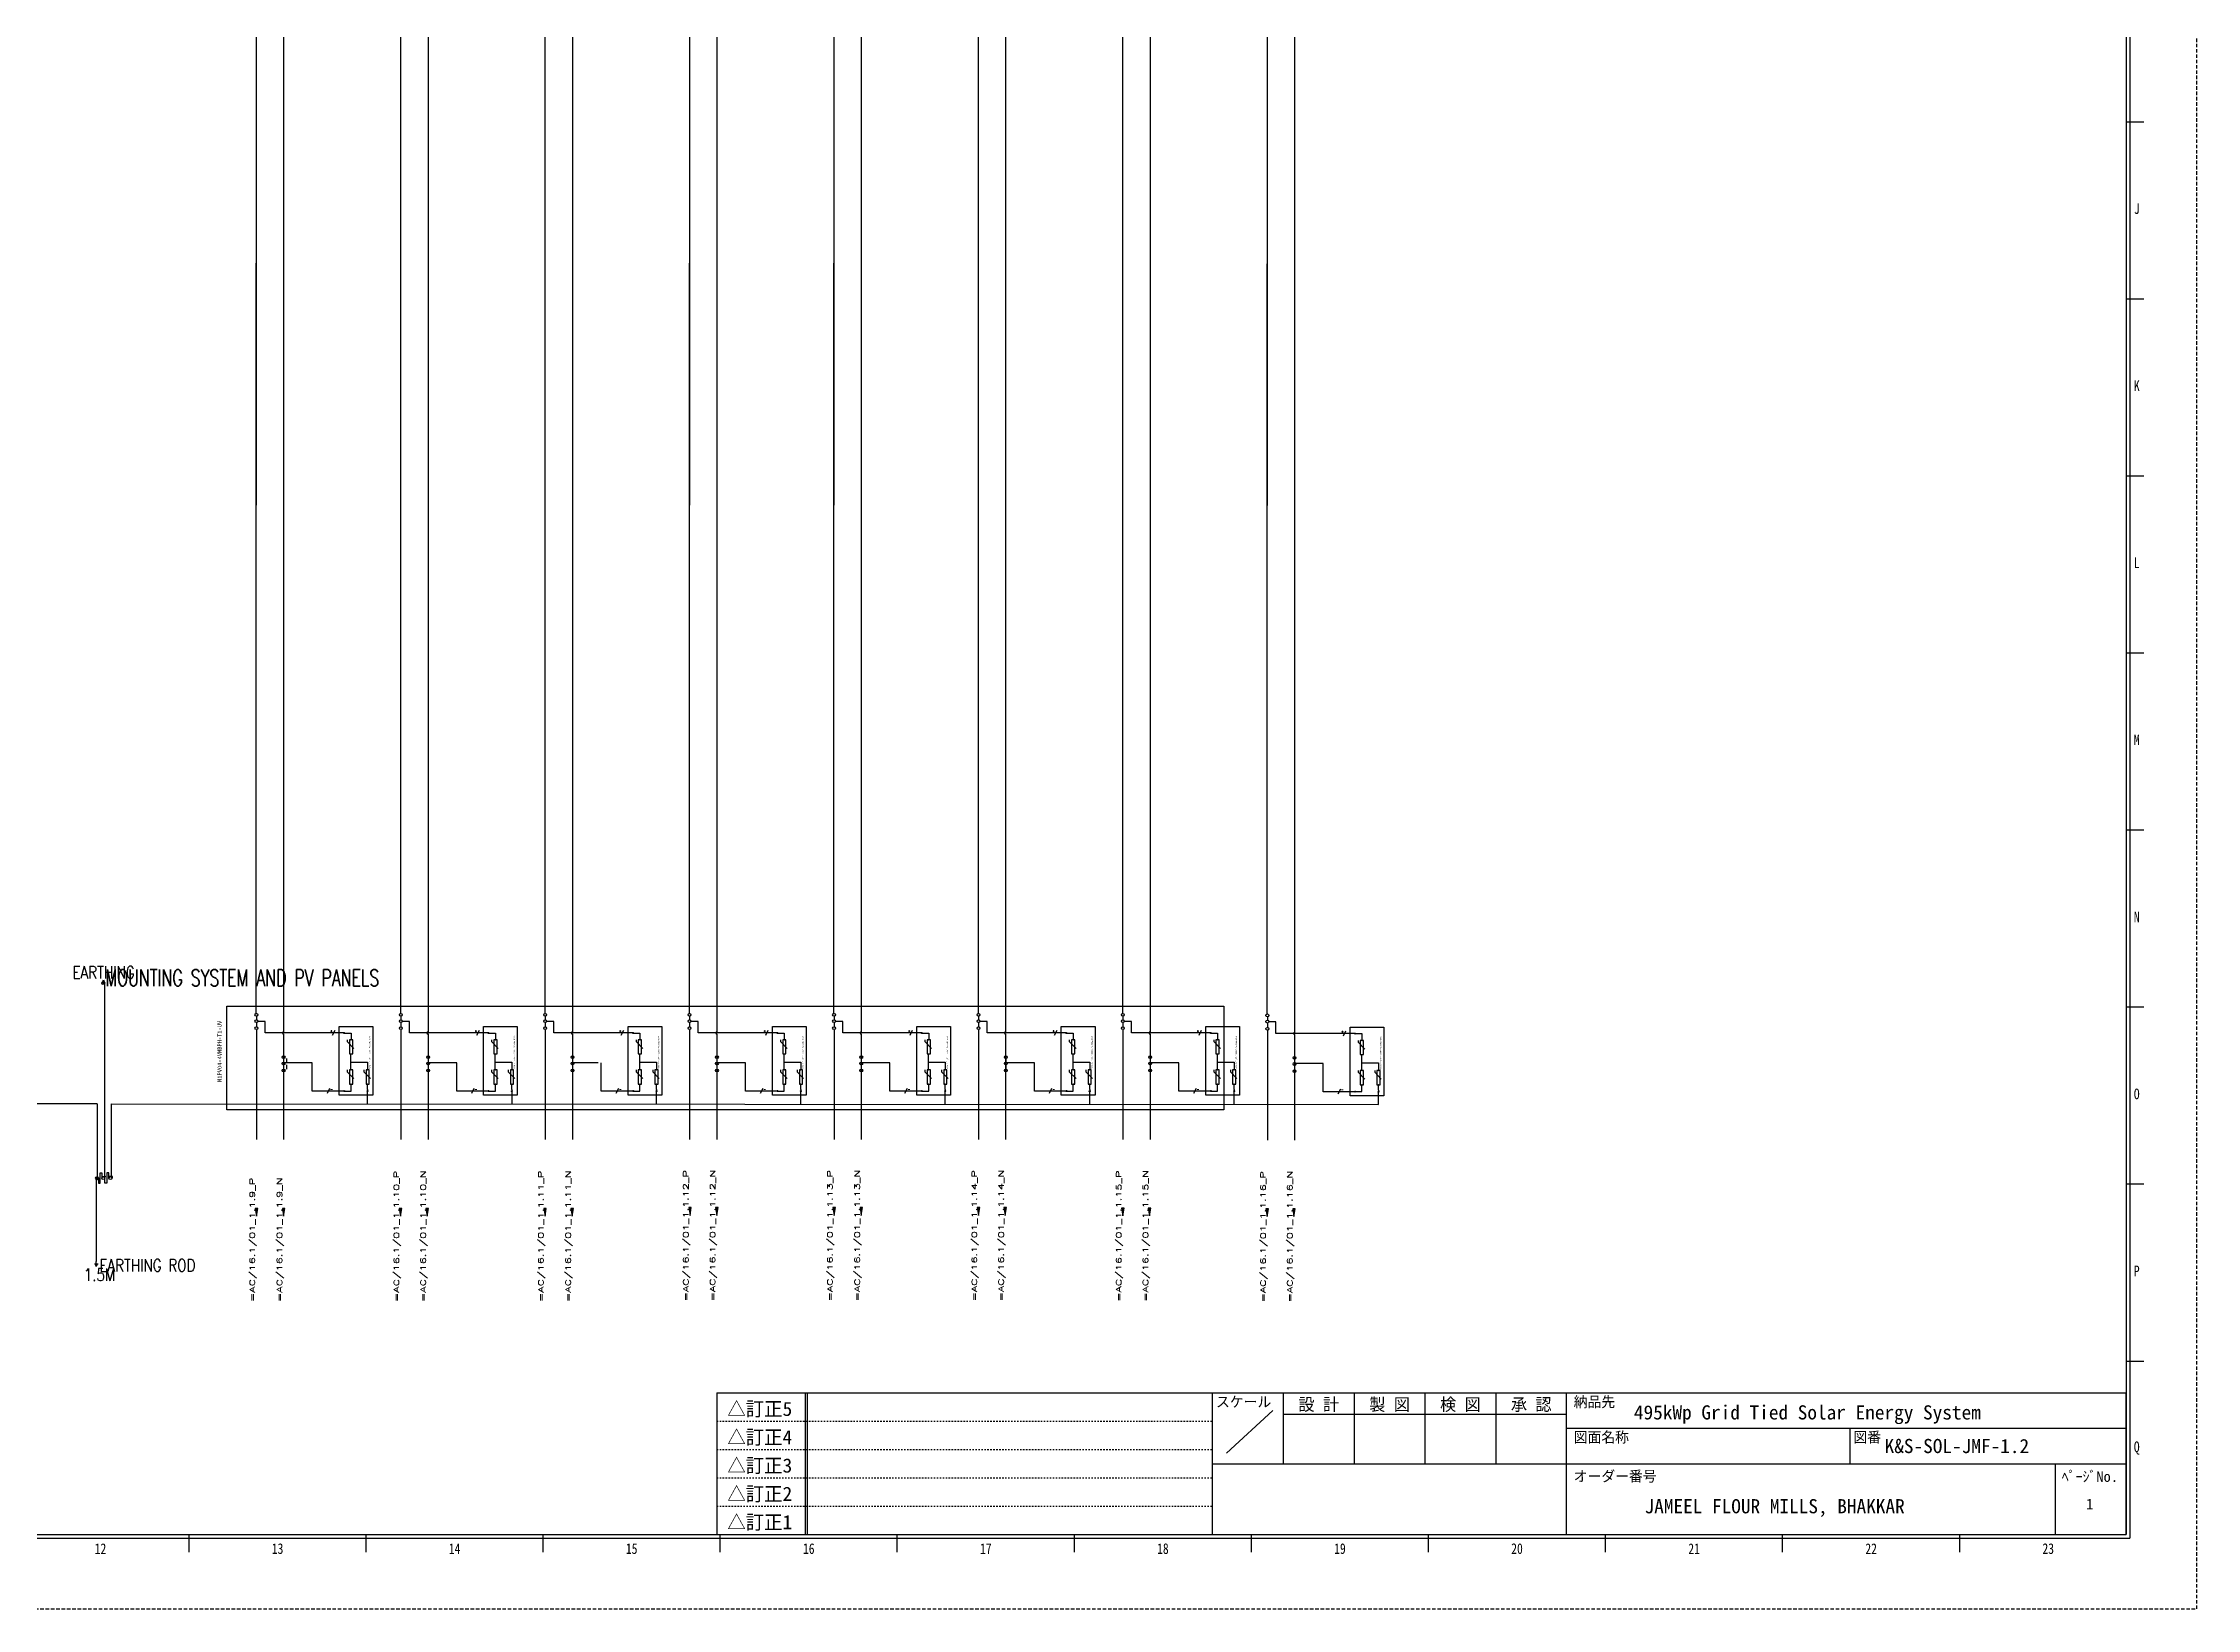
# Model space of a CAD drawing. Header units: inches. Extents: x 6 to 1968, y -75 to 125.
# Drawn here: x 1822.7 to 1967.5, y -75.2 to 30.1 of the extents above; entities that cross this region are included whole.
import ezdxf
from ezdxf.enums import TextEntityAlignment as Align

# ---------------------------------------------------------------- set-up
doc = ezdxf.new("R2010")
doc.units = ezdxf.units.IN
doc.header["$MEASUREMENT"] = 0
doc.linetypes.add('DASHEDX2', pattern=[1.5, 1, -0.5])
doc.linetypes.add('HIDDEN', pattern=[0.375, 0.25, -0.125])
for name, color, linetype in [('COMMENT', 4, 'Continuous'), ('DESC', 1, 'Continuous'), ('GRN_10AWG', 3, 'Continuous'), ('GRY_20AWG', 9, 'Continuous'), ('HIDDEN', 7, 'HIDDEN'), ('MISC', 2, 'Continuous'), ('RED_12AWG', 1, 'Continuous'), ('SYMS', 7, 'Continuous'), ('TAGS', 51, 'Continuous'), ('TITLE', 4, 'Continuous'), ('WIREREF', 61, 'Continuous'), ('ZUWAKU', 7, 'Continuous')]:
    doc.layers.add(name, color=color, linetype=linetype)
doc.styles.add('WD', font='romans.shx')
doc.styles.add('WD_IEC', font='isocp2.shx', dxfattribs={"width": 0.9, "height": 4})

# ---------------------------------------------------------------- blocks, each defined once
blk = doc.blocks.new('JIS_border_a0')
at = {"layer": 'ZUWAKU', "color": 5}
for p, q in [((1168, 819), (1168, 21)), ((1169, 820), (1169, 20)), ((20, 20), (1169, 20)), ((21, 21), (1168, 21)), ((594, 20), (594, 20)), ((644, 20), (644, 20)), ((694, 20), (694, 20)), ((744, 20), (744, 20)), ((794, 20), (794, 20)), ((844, 20), (844, 20))]:
    blk.add_line(p, q, dxfattribs=at)
at = {"layer": 'ZUWAKU'}
for p, q in [((1168, 420), (1173, 420)), ((1168, 370), (1173, 370)), ((1168, 320), (1173, 320)), ((1168, 270), (1173, 270)), ((1168, 220), (1173, 220)), ((1168, 170), (1173, 170)), ((1168, 120), (1173, 120)), ((1168, 70), (1173, 70)), ((621, 16), (621, 21)), ((671, 16), (671, 21)), ((721, 16), (721, 21)), ((771, 16), (771, 21)), ((821, 16), (821, 21)), ((871, 16), (871, 21)), ((921, 16), (921, 21)), ((971, 16), (971, 21)), ((1021, 16), (1021, 21)), ((1071, 16), (1071, 21)), ((1121, 16), (1121, 21))]:
    blk.add_line(p, q, dxfattribs=at)
at = {"layer": 'ZUWAKU', "color": 5, "linetype": 'DASHEDX2'}
blk.add_lwpolyline([(0, 0), (1188, 0), (1188, 840), (0, 840)], close=True, dxfattribs=at)
at = {"layer": 'COMMENT', "width": 0.8}
for s, p in [('J', (1171, 395.43)), ('K', (1171, 345.43)), ('L', (1171, 295.43)), ('M', (1171, 245.43)), ('N', (1171, 195.43)), ('O', (1171, 145.43)), ('P', (1171, 95.43)), ('Q', (1171, 45.43)), ('12', (596, 17)), ('13', (646, 17)), ('14', (696, 17)), ('15', (746, 17)), ('16', (796, 17)), ('17', (846, 17)), ('18', (896, 17)), ('19', (946, 17)), ('20', (996, 17)), ('21', (1046, 17)), ('22', (1096, 17)), ('23', (1146, 17))]:
    blk.add_text(s, height=3, dxfattribs=at).set_placement(p, align=Align.MIDDLE)
blk = doc.blocks.new('JIS_tblock_a0')
at = {"layer": 'HIDDEN'}
for p, q in [((-398, 32), (-258, 32)), ((-398, 24), (-258, 24)), ((-398, 16), (-258, 16)), ((-398, 8), (-258, 8))]:
    blk.add_line(p, q, dxfattribs=at)
at = {"layer": 'ZUWAKU'}
for p, q in [((-398, 40), (0, 40)), ((-398, 40), (-398, 0)), ((-373, 40), (-373, 0)), ((-372.5, 40), (-372.5, 0)), ((-258, 0), (-258, 40)), ((-238, 40), (-238, 20)), ((-218, 40), (-218, 20)), ((-198, 40), (-198, 20)), ((-178, 40), (-178, 20)), ((-158, 0), (-158, 40)), ((0, 0), (0, 40)), ((-241, 35), (-254, 23)), ((-238, 34), (-158, 34)), ((-158, 30), (0, 30)), ((-78, 30), (-78, 20)), ((-258, 20), (-158, 20)), ((-158, 20), (0, 20)), ((-20, 20), (-20, 0)), ((-398, 0), (0, 0))]:
    blk.add_line(p, q, dxfattribs=at)
at = {"layer": 'TITLE'}
for tag, p, height in [('REVINFO51', (-370, 34), 3), ('ORDER2', (-139, 32.5), 4), ('REVINFO41', (-370, 26), 3), ('SCALE0', (-247.5, 23), 3), ('INFO1', (-139, 22.5), 4), ('REVINFO31', (-370, 18), 3), ('REVINFO21', (-370, 10), 3), ('ORDER1', (-136, 6), 4), ('REVINFO11', (-370, 2), 3)]:
    blk.add_attdef(tag, p, '', height=height, dxfattribs=at)
for tag, p in [('REVDATEY5', (-306, 34)), ('REVDATEM5', (-298, 34)), ('REVDATED5', (-290, 34)), ('REVDESIGN5', (-260, 34)), ('SCALE1', (-251, 29)), ('REVDATEY4', (-306, 26)), ('REVDATEM4', (-298, 26)), ('REVDATED4', (-290, 26)), ('REVDESIGN4', (-260, 26)), ('REVDATEY3', (-306, 18)), ('REVDATEM3', (-298, 18)), ('REVDATED3', (-290, 18)), ('REVDESIGN3', (-260, 18)), ('REVDATEY2', (-306, 10)), ('REVDATEM2', (-298, 10)), ('REVDATED2', (-290, 10)), ('REVDESIGN2', (-260, 10)), ('REVDATEY1', (-306, 2)), ('REVDATEM1', (-298, 2)), ('REVDATED1', (-290, 2)), ('REVDESIGN1', (-260, 2))]:
    blk.add_attdef(tag, text='', height=3, dxfattribs=at).set_placement(p, align=Align.RIGHT)
for tag, height, p in [('DESIGN1', 3, (-228, 27)), ('DESIGN2', 3, (-208, 27)), ('DESIGN3', 3, (-188, 27)), ('DESIGN4', 3, (-168, 27)), ('FILENAME0', 4, (-47.8, 25)), ('PAGE0', 3, (-10.3, 8.6))]:
    blk.add_attdef(tag, text='', height=height, dxfattribs=at).set_placement(p, align=Align.MIDDLE)
at = {"layer": 'TITLE', "flags": 1}
for tag, p in [('TYPE0', (-398, 0)), ('ORDER3', (-398, 0)), ('ORDER4', (-398, 0)), ('ORDER5', (-398, 0)), ('ORDER6', (-398, 0)), ('ORDER7', (-398, 0)), ('ORDER8', (-398, 0)), ('ORDER9', (-398, 0)), ('ORDER10', (-398, 0)), ('ORDER11', (-398, 0)), ('ORDER12', (-398, 0)), ('ORDER13', (-398, 0)), ('ORDER14', (-398, 0)), ('ORDER15', (-398, 0)), ('ORDER16', (-398, 0)), ('ORDER17', (-398, 0)), ('ORDER18', (-398, 0)), ('ORDER19', (-398, 0)), ('ORDER20', (-398, 0)), ('ORDER21', (-398, 0)), ('ORDER22', (-398, 0)), ('ORDER23', (-398, 0)), ('SCALETYPE0', (-398, 0)), ('DATEY1', (-398, 0)), ('DATEM1', (-398, 0)), ('DATED1', (-398, 0)), ('DATEY2', (-398, 0)), ('DATEM2', (-398, 0)), ('DATED2', (-398, 0)), ('DATEY3', (-398, 0)), ('DATEM3', (-398, 0)), ('DATED3', (-398, 0)), ('DATEY4', (-398, 0)), ('DATEM4', (-398, 0)), ('DATED4', (-398, 0)), ('DATEY5', (-398, 0)), ('DATEM5', (-398, 0)), ('DATED5', (-398, 0)), ('DATEY6', (-398, 0)), ('DATEM6', (-398, 0)), ('DATED6', (-398, 0)), ('INFO3', (-398, 0)), ('INFO4', (-398, 0)), ('INFO5', (-398, 0)), ('INFO6', (-398, 0)), ('INFO7', (-398, 0)), ('INFO8', (-398, 0)), ('INFO9', (-398, 0)), ('INFO10', (-398, 0)), ('INFO11', (-398, 0)), ('INFO12', (-398, 0)), ('INFO13', (-398, 0)), ('INFO14', (-398, 0)), ('INFO15', (-398, 0)), ('INFO16', (-398, 0)), ('INFO17', (-398, 0)), ('INFO18', (-398, 0)), ('INFO19', (-398, 0)), ('INFO20', (-398, 0)), ('INFO21', (-398, 0)), ('INFO22', (-398, 0)), ('INFO23', (-398, 0)), ('INFO24', (-398, 0)), ('REFERENCETYPE0', (-398, 0)), ('BANNAME0', (-398, 0)), ('INFO2', (-397.7, 0))]:
    blk.add_attdef(tag, p, '', height=3, dxfattribs=at)
at = {"layer": 'TITLE', "width": 0.8, "flags": 1}
for tag in ['REVINFO12', 'REVINFO13', 'REVINFO22', 'REVINFO23', 'REVINFO32', 'REVINFO33', 'REVINFO42', 'REVINFO43', 'REVINFO52', 'REVINFO53', 'REVINFO61', 'REVINFO62', 'REVINFO63', 'REVINFO71', 'REVINFO72', 'REVINFO73', 'REVINFO81', 'REVINFO82', 'REVINFO83', 'REVDESIGN6', 'REVDESIGN7', 'REVDESIGN8', 'REVDATEY6', 'REVDATEM6', 'REVDATED6', 'REVDATEY7', 'REVDATEM7', 'REVDATED7', 'REVDATEY8', 'REVDATEM8', 'REVDATED8']:
    blk.add_attdef(tag, (-398, 0), '', height=3, dxfattribs=at)
at = {"layer": 'TITLE', "flags": 1}
blk.add_attdef('LPAGE0', text='', height=3, dxfattribs=at).set_placement((-11, 3), align=Align.CENTER)
blk.add_attdef('PAPER0', text='', height=1, dxfattribs=at).set_placement((-3, -1), align=Align.TOP_RIGHT)
at = {"layer": 'ZUWAKU'}
for s, height, p in [('△訂正5', 4, (-395, 33.5)), ('スケール', 3, (-257, 36)), ('納品先', 3, (-156, 36)), ('△訂正4', 4, (-395, 25.5)), ('図面名称', 3, (-156, 26)), ('図番', 3, (-77, 26)), ('△訂正3', 4, (-395, 17.5)), ('オーダー番号', 3, (-156, 15)), ('△訂正2', 4, (-395, 9.5)), ('△訂正1', 4, (-395, 1.5))]:
    blk.add_text(s, height=height, dxfattribs=at).set_placement(p)
for s, height, p in [('設 計', 3.5, (-228, 35)), ('製 図', 3.5, (-208, 35)), ('検 図', 3.5, (-188, 35)), ('承 認', 3.5, (-168, 35)), ('ﾍﾟｰｼﾞNo.', 3, (-10.23, 14.88))]:
    blk.add_text(s, height=height, dxfattribs=at).set_placement(p, align=Align.CENTER)
blk = doc.blocks.new('HA1S4')
for points in [[(0, 0), (-0.031, 0), (0, -0.094), (0.031, 0), (0, 0)], [(0.016, -0.011), (-0.016, -0.011), (0, -0.058), (0.016, -0.011)]]:
    blk.add_lwpolyline(points)
at = {"style": 'WD', "flags": 1}
for tag, p in [('X2TERM01', (0, 0)), ('SIGCODE', (0.035, -0.083))]:
    blk.add_attdef(tag, p, '', height=0.01, dxfattribs=at)
at = {"style": 'WD', "width": 0.7}
for tag, p in [('XREF', (0.088, -0.062)), ('DESC1', (0.088, 0.113))]:
    blk.add_attdef(tag, p, '', height=0.125, dxfattribs=at)
at = {"style": 'WD', "width": 0.8, "flags": 8}
blk.add_attdef('WIRENO', text='', height=0.125, dxfattribs=at).set_placement((0, -0.259), align=Align.CENTER)
blk = doc.blocks.new('VT0_02')
blk.add_circle((0, 0), 0.0699)
at = {"style": 'WD', "flags": 1}
for tag, p in [('X4TERM01', (-0.07, 0)), ('X2TERM01', (0, 0.07)), ('X1TERM01', (0.07, 0)), ('X8TERM01', (0, -0.07))]:
    blk.add_attdef(tag, p, '', height=0.01, dxfattribs=at)
blk = doc.blocks.new('WDDOT')
for radius in [0.03, 0.0187, 0.00929]:
    blk.add_circle((0, 0), radius)
blk = doc.blocks.new('HA1S2')
for points in [[(0, 0), (-0.03, 0), (0, 0.09), (0.03, 0), (0, 0)], [(-0.02, 0.01), (0.02, 0.01), (0, 0.06), (-0.02, 0.01)]]:
    blk.add_lwpolyline(points)
at = {"style": 'WD', "width": 0.8, "flags": 8}
blk.add_attdef('WIRENO', text='', height=0.125, dxfattribs=at).set_placement((0, 0.15), align=Align.CENTER)
at = {"style": 'WD', "flags": 1}
for tag, p in [('X8TERM01', (0, 0)), ('SIGCODE', (0.03, 0.07))]:
    blk.add_attdef(tag, p, '', height=0.01, dxfattribs=at)
at = {"style": 'WD', "width": 0.7}
for tag, p in [('XREF', (0.08, -0.04)), ('DESC1', (0.08, -0.21))]:
    blk.add_attdef(tag, p, '', height=0.125, dxfattribs=at)
blk = doc.blocks.new('VGND2')
for p, q in [((0, -0.125), (0, 0)), ((0.09375, -0.125), (-0.09375, -0.125)), ((-0.0625, -0.171875), (0.0625, -0.171875)), ((-0.03125, -0.21875), (0.03125, -0.21875))]:
    blk.add_line(p, q)
at = {"style": 'WD', "flags": 1}
for tag in ['ASSYCODE', 'X2TERM01', 'CAT', 'FAMILY', 'MFG']:
    blk.add_attdef(tag, (0, 0), '', height=0.01, dxfattribs=at)
at = {"style": 'WD', "width": 0.8}
for tag, p in [('INST', (0.15625, 0.125)), ('LOC', (0.15625, -0.03125)), ('TAG1', (0.15625, -0.1875)), ('DESC1', (0.15625, -0.34375)), ('DESC2', (0.15625, -0.5))]:
    blk.add_attdef(tag, text='', height=0.125, dxfattribs=at).set_placement(p, align=Align.MIDDLE_LEFT)
blk = doc.blocks.new('HT0_02')
blk.add_circle((0, 0), 0.0699)
at = {"style": 'WD', "flags": 1}
for tag, p in [('X4TERM01', (-0.07, 0)), ('X2TERM01', (0, 0.07)), ('X1TERM01', (0.07, 0)), ('X8TERM01', (0, -0.07))]:
    blk.add_attdef(tag, p, '', height=0.01, dxfattribs=at)
blk = doc.blocks.new('HGND4')
for p, q in [((0, 0), (10, 0)), ((10, -4), (10, 4)), ((11, -2), (11, 2)), ((12, -1), (12, 1))]:
    blk.add_line(p, q)
blk.add_circle((10, 0), 5)
at = {"style": 'WD_IEC'}
for tag, p in [('TAG1', (2, 5)), ('INST', (2, 12)), ('LOC', (2, 8))]:
    blk.add_attdef(tag, text='', height=2.5, dxfattribs=at).set_placement(p, align=Align.RIGHT)
at = {"style": 'WD_IEC', "flags": 1}
blk.add_attdef('X4TERM01', (0, 0), '', height=0.32, dxfattribs=at)
blk = doc.blocks.new('VT0_05')
blk.add_lwpolyline([(0.08, -0.06), (0, 0.08), (-0.08, -0.06)], close=True)
at = {"style": 'WD', "flags": 1}
for tag, p in [('X4TERM01', (-0.05, 0)), ('X2TERM01', (0, 0.08)), ('X1TERM01', (0.05, 0)), ('X8TERM01', (0, -0.06))]:
    blk.add_attdef(tag, p, '', height=0.01, dxfattribs=at)
blk = doc.blocks.new('Lightening Surge Arrestor')
at = {"color": 7}
for p, q in [((0.5, 2.92), (0.5, 2.83)), ((0.5, 2.83), (0.83, 2.5)), ((0.5, 1.46), (0.5, 1.37)), ((0.5, 1.37), (0.83, 1.04)), ((1.31, 1.46), (1.31, 1.37)), ((1.31, 1.37), (1.63, 1.04))]:
    blk.add_line(p, q, dxfattribs=at)
for points in [[(0.11, 3.57), (1.75, 3.57), (1.75, 0.22), (0.11, 0.22)], [(0.77, 2.92), (0.61, 2.92), (0.61, 2.23), (0.77, 2.23)], [(0.77, 1.46), (0.61, 1.46), (0.61, 0.76), (0.77, 0.76)], [(1.57, 1.46), (1.42, 1.46), (1.42, 0.76), (1.57, 0.76)]]:
    blk.add_lwpolyline(points, close=True, dxfattribs=at)
at = {"layer": 'GRY_20AWG', "color": 7}
blk.add_line((1.49, 0.5), (1.49, 0.47), dxfattribs=at)
at = {"layer": 'RED_12AWG', "color": 7}
for p, q in [((0.38, 3.25), (0.69, 3.25)), ((0.69, 3.25), (0.69, 2.93)), ((0.69, 2.92), (0.68, 2.92)), ((0.68, 1.46), (0.68, 2.23)), ((0.68, 1.83), (1.49, 1.83)), ((0.69, 1.46), (0.68, 1.46)), ((1.49, 1.83), (1.49, 1.47)), ((0.69, 0.43), (0.69, 0.77)), ((1.49, 0.5), (1.49, 0.76))]:
    blk.add_line(p, q, dxfattribs=at)
at = {"layer": 'RED_12AWG', "color": 0}
blk.add_line((0.38, 0.43), (0.69, 0.43), dxfattribs=at)
at = {"layer": 'SYMS', "color": 7}
for name, p, xscale, yscale, zscale in [('HT0_02', (0.36, 3.25), 0.3314421991292846, 0.3314421991292846, 0.3314421991292846), ('VT0_05', (0.69, 2.92), 0.1052161047490845, 0.1052161047490845, 0.1052161047490845), ('VT0_05', (0.69, 1.46), 0.1052161047490845, 0.1052161047490845, 0.1052161047490845), ('HT0_02', (0.69, 1.46), 0.01504368401050088, 0.01504368401050088, 0.01504368401050088), ('VT0_05', (1.49, 1.46), 0.1052161047490845, 0.1052161047490845, 0.1052161047490845)]:
    blk.add_blockref(name, p, dxfattribs=dict(at, xscale=xscale, yscale=yscale, zscale=zscale))
at = {"layer": 'SYMS', "color": 7, "xscale": -0.1052161047490845, "yscale": 0.1052161047490845, "zscale": 0.1052161047490845, "rotation": 180}
for p in [(0.69, 2.23), (0.69, 0.77), (1.49, 0.77)]:
    blk.add_blockref('VT0_05', p, dxfattribs=at)
at = {"layer": 'SYMS', "xscale": 0.3314421991292846, "yscale": 0.3314421991292846, "zscale": 0.3314421991292846}
blk.add_blockref('HT0_02', (0.36, 0.43), dxfattribs=at)
at = {"layer": 'SYMS', "color": 7}
ref = blk.add_blockref('HGND4', (1.49, 0.47), dxfattribs=dict(at, xscale=0.005, yscale=0.005, zscale=0.005, rotation=270))
ref.add_attrib('TAG1', 'PE', dxfattribs={"layer": 'TAGS', "height": 0.0125, "rotation": 270, "style": 'WD_IEC'}).set_placement((1.51, 0.46), align=Align.RIGHT)
at = {"color": 7, "insert": (1.57, 1.49), "char_height": 0.065, "attachment_point": 1, "rotation": 90}
blk.add_mtext_dynamic_manual_height_columns('YCS6-C-T1/T2-1000DC-PV/20KA-40KA', width=1.8749, gutter_width=0.325, heights=[0], dxfattribs=at)
at = {"color": 7}
for tag, p in [('+', (0.45, 3.31)), ('-', (0.46, 0.49))]:
    blk.add_attdef(tag, p, '', height=0.065, dxfattribs=at)
blk.add_attdef('YCS6-C-T1/T2-1000DC-PV/20KA-40KA', (1.65, 1.49), '', height=0.065, rotation=90, dxfattribs=at)
blk = doc.blocks.new('HW01')
for p, q in [((0.06, 0.12), (-0.06, -0.12)), ((0.03, 0), (-0.03, 0))]:
    blk.add_line(p, q)
at = {"style": 'WD', "width": 0.8}
blk.add_attdef('TAG1', text='', height=0.125, dxfattribs=at).set_placement((-0.03, 0.03), align=Align.RIGHT)
at = {"style": 'WD', "width": 0.7, "flags": 1}
for tag, p in [('INST', (0, 0.36)), ('LOC', (0, 0.19)), ('DESC1', (0, -0.46)), ('DESC2', (0, -0.61)), ('XREF', (0, -0.3))]:
    blk.add_attdef(tag, text='', height=0.125, dxfattribs=at).set_placement(p, align=Align.CENTER)
at = {"style": 'WD', "flags": 1}
for tag, p in [('X4TERM01', (-0.03, 0)), ('X1TERM01', (0.03, 0))]:
    blk.add_attdef(tag, p, '', height=0.0125, dxfattribs=at)
at = {"linetype": 'Continuous', "style": 'WD', "flags": 9}
blk.add_attdef('ASSYCODE', text='', height=0.01, dxfattribs=at).set_placement((0.03, 0.04), align=Align.CENTER)
at = {"style": 'WD'}
for tag, p in [('X2LINK', (0, 0.12)), ('X8LINK', (0, -0.12))]:
    blk.add_attdef(tag, p, '', height=0.01, dxfattribs=at)
at = {"style": 'WD', "flags": 9}
blk.add_attdef('FAMILY', text='', height=0.01, dxfattribs=at).set_placement((0.02, 0.12), align=Align.CENTER)
at = {"style": 'WD', "width": 0.8}
blk.add_attdef('RATING1', (0.09, 0.03), '', height=0.125, dxfattribs=at)
at = {"style": 'WD', "width": 0.8, "flags": 1}
blk.add_attdef('MFG', text='', height=0.0938, dxfattribs=at).set_placement((-0.12, -0.03), align=Align.TOP_RIGHT)
blk.add_attdef('CAT', text='', height=0.0938, dxfattribs=at).set_placement((0.03, -0.03), align=Align.TOP_LEFT)

msp = doc.modelspace()

# ---------------------------------------------------------------- linework, layer by layer
at = {"layer": 'GRN_10AWG'}
for p, q in [((1826.84, -46.1), (1826.84, -33.09)), ((1844.51, -41.21), (1844.51, -40.38)), ((1854.23, -41.21), (1854.23, -40.38)), ((1863.94, -41.21), (1863.94, -40.38)), ((1873.65, -41.21), (1873.65, -40.38)), ((1883.37, -41.21), (1883.37, -40.38)), ((1893.08, -41.21), (1893.08, -40.38)), ((1902.79, -41.25), (1902.79, -40.38)), ((1912.51, -41.25), (1912.51, -40.42)), ((1826.32, -41.2), (1811.78, -41.2)), ((1826.32, -41.2), (1826.32, -46.2)), ((1827.28, -41.21), (1827.28, -46.1)), ((1827.28, -41.21), (1912.51, -41.25)), ((1826.27, -46.2), (1826.27, -51.81))]:
    msp.add_line(p, q, dxfattribs=at)
at = {"layer": 'GRY_20AWG'}
for p, q in [((1826.76, -33.12), (1826.76, -33)), ((1826.81, -33.12), (1826.76, -33.12)), ((1826.32, -46.29), (1826.27, -46.29)), ((1826.41, -46.2), (1826.41, -46.54)), ((1826.53, -46.54), (1826.53, -45.85)), ((1826.53, -45.85), (1826.64, -45.85)), ((1826.64, -45.85), (1826.64, -46.2)), ((1826.74, -46.1), (1826.84, -46.1)), ((1826.84, -46.54), (1826.84, -46.2)), ((1827.12, -45.85), (1826.98, -45.85)), ((1826.98, -45.85), (1826.98, -46.54)), ((1827.22, -46.1), (1827.08, -46.1)), ((1827.12, -46.2), (1827.12, -45.85)), ((1827.36, -46.1), (1827.22, -46.1)), ((1827.36, -46.2), (1827.36, -46.1)), ((1826.41, -46.54), (1826.53, -46.54)), ((1826.98, -46.54), (1826.84, -46.54))]:
    msp.add_line(p, q, dxfattribs=at)
at = {"layer": 'RED_12AWG', "color": 7, "ltscale": 2}
for p, q in [((1838.87, 108.21), (1838.87, -36.37)), ((1848.58, 108.21), (1848.58, -36.37)), ((1858.29, 108.21), (1858.29, -36.37)), ((1868.01, 108.21), (1868.01, -36.37)), ((1877.72, 108.21), (1877.72, -36.37)), ((1887.43, 108.21), (1887.43, -36.37)), ((1897.14, 108.21), (1897.14, -36.37)), ((1906.86, 108.17), (1906.86, -36.41)), ((1837.04, 93.8), (1837, -35.13)), ((1846.75, 93.8), (1846.72, -35.13)), ((1856.46, 93.8), (1856.43, -35.13)), ((1866.17, 93.8), (1866.14, -35.13)), ((1875.89, 93.8), (1875.86, -35.13)), ((1885.6, 93.8), (1885.57, -35.13)), ((1895.31, 93.8), (1895.28, -35.13)), ((1905.03, 93.77), (1904.99, -35.16)), ((1838.87, 29.73), (1838.87, -36.37)), ((1848.58, 29.73), (1848.58, -36.37)), ((1858.29, 29.73), (1858.29, -36.37)), ((1868.01, 29.73), (1868.01, -36.37)), ((1877.72, 29.73), (1877.72, -36.37)), ((1887.43, 29.73), (1887.43, -36.37)), ((1897.14, 29.73), (1897.14, -36.37)), ((1906.86, 29.7), (1906.86, -36.41)), ((1837, 15.33), (1837, -35.13)), ((1846.72, 15.33), (1846.72, -35.13)), ((1856.43, 15.33), (1856.43, -35.13)), ((1866.14, 15.33), (1866.14, -35.13)), ((1875.86, 15.33), (1875.86, -35.13)), ((1885.57, 15.33), (1885.57, -35.13)), ((1895.28, 15.33), (1895.28, -35.13)), ((1904.99, 15.29), (1904.99, -35.16))]:
    msp.add_line(p, q, dxfattribs=at)
at = {"layer": 'RED_12AWG', "color": 7}
for p, q in [((1837.04, -35.32), (1837.04, -35.55)), ((1837.04, -35.74), (1837.04, -36.03)), ((1837.62, -35.66), (1837.13, -35.66)), ((1837.62, -36.44), (1837.62, -35.66)), ((1846.75, -35.32), (1846.75, -35.55)), ((1846.75, -35.74), (1846.75, -36.03)), ((1847.33, -35.66), (1846.84, -35.66)), ((1847.33, -36.44), (1847.33, -35.66)), ((1856.46, -35.32), (1856.46, -35.55)), ((1856.46, -35.74), (1856.46, -36.03)), ((1857.04, -35.66), (1856.56, -35.66)), ((1857.04, -36.44), (1857.04, -35.66)), ((1866.17, -35.32), (1866.17, -35.55)), ((1866.17, -35.74), (1866.17, -36.03)), ((1866.76, -35.66), (1866.27, -35.66)), ((1866.76, -36.44), (1866.76, -35.66)), ((1875.89, -35.32), (1875.89, -35.55)), ((1875.89, -35.74), (1875.89, -36.03)), ((1876.47, -35.66), (1875.98, -35.66)), ((1876.47, -36.44), (1876.47, -35.66)), ((1885.6, -35.32), (1885.6, -35.55)), ((1885.6, -35.74), (1885.6, -36.03)), ((1886.18, -35.66), (1885.7, -35.66)), ((1886.18, -36.44), (1886.18, -35.66)), ((1895.31, -35.32), (1895.31, -35.55)), ((1895.31, -35.74), (1895.31, -36.03)), ((1895.9, -35.66), (1895.41, -35.66)), ((1895.9, -36.44), (1895.9, -35.66)), ((1905.03, -35.36), (1905.03, -35.59)), ((1905.03, -35.78), (1905.03, -36.06)), ((1905.61, -35.7), (1905.12, -35.7)), ((1905.61, -36.48), (1905.61, -35.7)), ((1837.04, -36.22), (1837.04, -43.61)), ((1842.17, -36.44), (1837.62, -36.44)), ((1838.87, -36.51), (1838.87, -43.61)), ((1842.95, -36.44), (1842.26, -36.44)), ((1846.75, -36.22), (1846.75, -43.61)), ((1851.89, -36.44), (1847.33, -36.44)), ((1848.58, -36.51), (1848.58, -43.61)), ((1852.66, -36.44), (1851.97, -36.44)), ((1856.46, -36.22), (1856.46, -43.61)), ((1861.6, -36.44), (1857.04, -36.44)), ((1858.29, -36.51), (1858.29, -43.61)), ((1862.37, -36.44), (1861.69, -36.44)), ((1866.17, -36.22), (1866.17, -43.61)), ((1871.31, -36.44), (1866.76, -36.44)), ((1868.01, -36.51), (1868.01, -43.61)), ((1872.09, -36.44), (1871.4, -36.44)), ((1875.89, -36.22), (1875.89, -43.61)), ((1881.03, -36.44), (1876.47, -36.44)), ((1877.72, -36.51), (1877.72, -43.61)), ((1881.8, -36.44), (1881.11, -36.44)), ((1885.6, -36.22), (1885.6, -43.61)), ((1890.74, -36.44), (1886.18, -36.44)), ((1887.43, -36.51), (1887.43, -43.61)), ((1891.51, -36.44), (1890.83, -36.44)), ((1895.31, -36.22), (1895.31, -43.61)), ((1900.45, -36.44), (1895.9, -36.44)), ((1897.14, -36.51), (1897.14, -43.61)), ((1901.22, -36.44), (1900.54, -36.44)), ((1905.03, -36.26), (1905.03, -43.65)), ((1910.17, -36.48), (1905.61, -36.48)), ((1906.86, -36.55), (1906.86, -43.65)), ((1910.94, -36.48), (1910.25, -36.48)), ((1840.79, -38.46), (1838.97, -38.46)), ((1839.07, -38.17), (1839.07, -38.4)), ((1839.07, -38.59), (1839.07, -38.87)), ((1840.79, -40.35), (1840.79, -38.46)), ((1848.59, -38.17), (1848.59, -38.4)), ((1848.59, -38.59), (1848.59, -38.87)), ((1850.51, -38.46), (1848.68, -38.46)), ((1850.51, -40.35), (1850.51, -38.46)), ((1858.3, -38.17), (1858.3, -38.4)), ((1858.3, -38.59), (1858.3, -38.87)), ((1860.03, -38.46), (1858.4, -38.46)), ((1860.22, -40.35), (1860.22, -38.46)), ((1868.01, -38.17), (1868.01, -38.4)), ((1868.01, -38.59), (1868.01, -38.87)), ((1869.93, -38.46), (1868.11, -38.46)), ((1869.93, -40.35), (1869.93, -38.46)), ((1877.72, -38.17), (1877.72, -38.4)), ((1877.72, -38.59), (1877.72, -38.87)), ((1879.65, -38.46), (1877.82, -38.46)), ((1879.65, -40.35), (1879.65, -38.46)), ((1887.44, -38.17), (1887.44, -38.4)), ((1887.44, -38.59), (1887.44, -38.87)), ((1889.36, -38.46), (1887.53, -38.46)), ((1889.36, -40.35), (1889.36, -38.46)), ((1899.07, -38.46), (1897.25, -38.46)), ((1899.07, -40.35), (1899.07, -38.46)), ((1906.86, -38.21), (1906.86, -38.44)), ((1906.86, -38.63), (1906.86, -38.91)), ((1908.79, -38.5), (1906.96, -38.5)), ((1908.79, -40.39), (1908.79, -38.5)), ((1841.83, -40.35), (1840.79, -40.35)), ((1842.95, -40.35), (1841.91, -40.35)), ((1851.54, -40.35), (1850.51, -40.35)), ((1852.66, -40.35), (1851.63, -40.35)), ((1861.25, -40.35), (1860.22, -40.35)), ((1862.37, -40.35), (1861.34, -40.35)), ((1870.97, -40.35), (1869.93, -40.35)), ((1872.09, -40.35), (1871.05, -40.35)), ((1880.68, -40.35), (1879.65, -40.35)), ((1881.8, -40.35), (1880.77, -40.35)), ((1890.39, -40.35), (1889.36, -40.35)), ((1891.51, -40.35), (1890.48, -40.35)), ((1900.11, -40.35), (1899.07, -40.35)), ((1901.22, -40.35), (1900.19, -40.35)), ((1909.82, -40.39), (1908.79, -40.39)), ((1910.94, -40.39), (1909.9, -40.39))]:
    msp.add_line(p, q, dxfattribs=at)
msp.add_lwpolyline([(1835.04, -34.65), (1902.1, -34.65), (1902.1, -41.61), (1835.04, -41.61)], close=True, dxfattribs=at)
for centre in [(1838.87, -36.44), (1848.58, -36.44), (1858.29, -36.44), (1868.01, -36.44), (1877.72, -36.44), (1887.43, -36.44), (1897.14, -36.44), (1906.86, -36.48)]:
    msp.add_arc(centre, 0.0692, 90, 270, dxfattribs=at)

# ---------------------------------------------------------------- block references
at = {"xscale": 0.2381753094695285, "yscale": 0.2381753094695285, "zscale": 0.2381753094695285}
msp.add_blockref('JIS_border_a0', (1684.6, -75.18), dxfattribs=at)
msp.add_blockref('JIS_tblock_a0', (1962.79, -70.18), dxfattribs=at).add_auto_attribs({'ORDER1': 'JAMEEL FLOUR MILLS, BHAKKAR', 'ORDER2': '495kWp Grid Tied Solar Energy System', 'FILENAME0': 'K&S-SOL-JMF-1.2', 'PAGE0': '1'})
at = {"layer": 'RED_12AWG', "color": 7, "xscale": 1.383060652870418, "yscale": 1.383060652870418, "zscale": 1.383060652870418}
for name, p in [('VT0_02', (1837.04, -35.22)), ('VT0_02', (1837.04, -35.65)), ('VT0_02', (1837.04, -36.12)), ('Lightening Surge Arrestor', (1842.45, -40.94)), ('VT0_02', (1846.75, -35.22)), ('VT0_02', (1846.75, -35.65)), ('VT0_02', (1846.75, -36.12)), ('Lightening Surge Arrestor', (1852.16, -40.94)), ('VT0_02', (1856.46, -35.22)), ('VT0_02', (1856.46, -35.65)), ('VT0_02', (1856.46, -36.12)), ('Lightening Surge Arrestor', (1861.88, -40.94)), ('VT0_02', (1866.17, -35.22)), ('VT0_02', (1866.17, -35.65)), ('VT0_02', (1866.17, -36.12)), ('Lightening Surge Arrestor', (1871.59, -40.94)), ('VT0_02', (1875.89, -35.22)), ('VT0_02', (1875.89, -35.65)), ('VT0_02', (1875.89, -36.12)), ('Lightening Surge Arrestor', (1881.3, -40.94)), ('VT0_02', (1885.6, -35.22)), ('VT0_02', (1885.6, -35.65)), ('VT0_02', (1885.6, -36.12)), ('Lightening Surge Arrestor', (1891.02, -40.94)), ('VT0_02', (1895.31, -35.22)), ('VT0_02', (1895.31, -35.65)), ('VT0_02', (1895.31, -36.12)), ('Lightening Surge Arrestor', (1900.73, -40.94)), ('VT0_02', (1905.03, -35.26)), ('VT0_02', (1905.03, -35.68)), ('VT0_02', (1905.03, -36.16)), ('Lightening Surge Arrestor', (1910.44, -40.98)), ('VT0_02', (1838.87, -38.07)), ('VT0_02', (1838.87, -38.5)), ('VT0_02', (1838.87, -38.97)), ('VT0_02', (1848.59, -38.07)), ('VT0_02', (1848.59, -38.5)), ('VT0_02', (1848.59, -38.97)), ('VT0_02', (1858.3, -38.07)), ('VT0_02', (1858.3, -38.5)), ('VT0_02', (1858.3, -38.97)), ('VT0_02', (1868.01, -38.07)), ('VT0_02', (1868.01, -38.5)), ('VT0_02', (1868.01, -38.97)), ('VT0_02', (1877.72, -38.07)), ('VT0_02', (1877.72, -38.5)), ('VT0_02', (1877.72, -38.97)), ('VT0_02', (1887.44, -38.07)), ('VT0_02', (1887.44, -38.5)), ('VT0_02', (1887.44, -38.97)), ('VT0_02', (1897.15, -38.07)), ('VT0_02', (1897.15, -38.5)), ('VT0_02', (1897.15, -38.97)), ('VT0_02', (1906.86, -38.11)), ('VT0_02', (1906.86, -38.53)), ('VT0_02', (1906.86, -39.01))]:
    msp.add_blockref(name, p, dxfattribs=at)
at = {"layer": 'RED_12AWG', "color": 7}
ref = msp.add_blockref('HW01', (1842.22, -36.44), dxfattribs=dict(at, xscale=1.383060652870418, yscale=1.383060652870418, zscale=1.383060652870418))
ref.add_attrib('TAG1', '+', dxfattribs={"layer": 'TAGS', "height": 0.173, "style": 'WD', "width": 0.8}).set_placement((1842.17, -36.4), align=Align.RIGHT)
ref = msp.add_blockref('HW01', (1851.93, -36.44), dxfattribs=dict(at, xscale=1.383060652870418, yscale=1.383060652870418, zscale=1.383060652870418))
ref.add_attrib('TAG1', '+', dxfattribs={"layer": 'TAGS', "height": 0.173, "style": 'WD', "width": 0.8}).set_placement((1851.89, -36.4), align=Align.RIGHT)
ref = msp.add_blockref('HW01', (1861.64, -36.44), dxfattribs=dict(at, xscale=1.383060652870418, yscale=1.383060652870418, zscale=1.383060652870418))
ref.add_attrib('TAG1', '+', dxfattribs={"layer": 'TAGS', "height": 0.173, "style": 'WD', "width": 0.8}).set_placement((1861.6, -36.4), align=Align.RIGHT)
ref = msp.add_blockref('HW01', (1871.36, -36.44), dxfattribs=dict(at, xscale=1.383060652870418, yscale=1.383060652870418, zscale=1.383060652870418))
ref.add_attrib('TAG1', '+', dxfattribs={"layer": 'TAGS', "height": 0.173, "style": 'WD', "width": 0.8}).set_placement((1871.31, -36.4), align=Align.RIGHT)
ref = msp.add_blockref('HW01', (1881.07, -36.44), dxfattribs=dict(at, xscale=1.383060652870418, yscale=1.383060652870418, zscale=1.383060652870418))
ref.add_attrib('TAG1', '+', dxfattribs={"layer": 'TAGS', "height": 0.173, "style": 'WD', "width": 0.8}).set_placement((1881.03, -36.4), align=Align.RIGHT)
ref = msp.add_blockref('HW01', (1890.78, -36.44), dxfattribs=dict(at, xscale=1.383060652870418, yscale=1.383060652870418, zscale=1.383060652870418))
ref.add_attrib('TAG1', '+', dxfattribs={"layer": 'TAGS', "height": 0.173, "style": 'WD', "width": 0.8}).set_placement((1890.74, -36.4), align=Align.RIGHT)
ref = msp.add_blockref('HW01', (1900.5, -36.44), dxfattribs=dict(at, xscale=1.383060652870418, yscale=1.383060652870418, zscale=1.383060652870418))
ref.add_attrib('TAG1', '+', dxfattribs={"layer": 'TAGS', "height": 0.173, "style": 'WD', "width": 0.8}).set_placement((1900.45, -36.4), align=Align.RIGHT)
ref = msp.add_blockref('HW01', (1910.21, -36.48), dxfattribs=dict(at, xscale=1.383060652870418, yscale=1.383060652870418, zscale=1.383060652870418))
ref.add_attrib('TAG1', '+', dxfattribs={"layer": 'TAGS', "height": 0.173, "style": 'WD', "width": 0.8}).set_placement((1910.17, -36.44), align=Align.RIGHT)
ref = msp.add_blockref('HW01', (1841.87, -40.35), dxfattribs=dict(at, xscale=1.383060652870418, yscale=1.383060652870418, zscale=1.383060652870418))
ref.add_attrib('RATING1', '-', (1842, -40.31), dxfattribs={"layer": 'MISC', "height": 0.173, "style": 'WD', "width": 0.8})
ref = msp.add_blockref('HW01', (1851.58, -40.35), dxfattribs=dict(at, xscale=1.383060652870418, yscale=1.383060652870418, zscale=1.383060652870418))
ref.add_attrib('RATING1', '-', (1851.71, -40.31), dxfattribs={"layer": 'MISC', "height": 0.173, "style": 'WD', "width": 0.8})
ref = msp.add_blockref('HW01', (1861.3, -40.35), dxfattribs=dict(at, xscale=1.383060652870418, yscale=1.383060652870418, zscale=1.383060652870418))
ref.add_attrib('RATING1', '-', (1861.43, -40.31), dxfattribs={"layer": 'MISC', "height": 0.173, "style": 'WD', "width": 0.8})
ref = msp.add_blockref('HW01', (1871.01, -40.35), dxfattribs=dict(at, xscale=1.383060652870418, yscale=1.383060652870418, zscale=1.383060652870418))
ref.add_attrib('RATING1', '-', (1871.14, -40.31), dxfattribs={"layer": 'MISC', "height": 0.173, "style": 'WD', "width": 0.8})
ref = msp.add_blockref('HW01', (1880.72, -40.35), dxfattribs=dict(at, xscale=1.383060652870418, yscale=1.383060652870418, zscale=1.383060652870418))
ref.add_attrib('RATING1', '-', (1880.85, -40.31), dxfattribs={"layer": 'MISC', "height": 0.173, "style": 'WD', "width": 0.8})
ref = msp.add_blockref('HW01', (1890.44, -40.35), dxfattribs=dict(at, xscale=1.383060652870418, yscale=1.383060652870418, zscale=1.383060652870418))
ref.add_attrib('RATING1', '-', (1890.57, -40.31), dxfattribs={"layer": 'MISC', "height": 0.173, "style": 'WD', "width": 0.8})
ref = msp.add_blockref('HW01', (1900.15, -40.35), dxfattribs=dict(at, xscale=1.383060652870418, yscale=1.383060652870418, zscale=1.383060652870418))
ref.add_attrib('RATING1', '-', (1900.28, -40.31), dxfattribs={"layer": 'MISC', "height": 0.173, "style": 'WD', "width": 0.8})
ref = msp.add_blockref('HW01', (1909.86, -40.39), dxfattribs=dict(at, xscale=1.383060652870418, yscale=1.383060652870418, zscale=1.383060652870418))
ref.add_attrib('RATING1', '-', (1909.99, -40.34), dxfattribs={"layer": 'MISC', "height": 0.173, "style": 'WD', "width": 0.8})
ref = msp.add_blockref('HA1S4', (1837.04, -48.24), dxfattribs=dict(at, xscale=2.766121305740835, yscale=5.532242611481671, zscale=1.383060652870418))
ref.add_attrib('WIRENO', '=AC/16.1/01_1.1.9_P', dxfattribs={"layer": 'WIREREF', "color": 1, "height": 0.3458, "rotation": 90, "style": 'WD', "width": 1.6, "flags": 8}).set_placement((1837.04, -54.53), align=Align.BOTTOM_LEFT)
ref = msp.add_blockref('HA1S4', (1838.87, -48.24), dxfattribs=dict(at, xscale=2.766121305740835, yscale=5.532242611481671, zscale=1.383060652870418))
ref.add_attrib('WIRENO', '=AC/16.1/01_1.1.9_N', dxfattribs={"layer": 'WIREREF', "color": 1, "height": 0.3458, "rotation": 90, "style": 'WD', "width": 1.6, "flags": 8}).set_placement((1838.87, -54.53), align=Align.BOTTOM_LEFT)
ref = msp.add_blockref('HA1S4', (1846.73, -48.24), dxfattribs=dict(at, xscale=2.766121305740835, yscale=5.532242611481671, zscale=1.383060652870418))
ref.add_attrib('WIRENO', '=AC/16.1/01_1.1.10_P', dxfattribs={"layer": 'WIREREF', "color": 1, "height": 0.3458, "rotation": 90, "style": 'WD', "width": 1.6, "flags": 8}).set_placement((1846.73, -54.53), align=Align.BOTTOM_LEFT)
ref = msp.add_blockref('HA1S4', (1848.53, -48.24), dxfattribs=dict(at, xscale=2.766121305740835, yscale=5.532242611481671, zscale=1.383060652870418))
ref.add_attrib('WIRENO', '=AC/16.1/01_1.1.10_N', dxfattribs={"layer": 'WIREREF', "color": 1, "height": 0.3458, "rotation": 90, "style": 'WD', "width": 1.6, "flags": 8}).set_placement((1848.53, -54.53), align=Align.BOTTOM_LEFT)
ref = msp.add_blockref('HA1S4', (1856.45, -48.24), dxfattribs=dict(at, xscale=2.766121305740835, yscale=5.532242611481671, zscale=1.383060652870418))
ref.add_attrib('WIRENO', '=AC/16.1/01_1.1.11_P', dxfattribs={"layer": 'WIREREF', "color": 1, "height": 0.3458, "rotation": 90, "style": 'WD', "width": 1.6, "flags": 8}).set_placement((1856.45, -54.53), align=Align.BOTTOM_LEFT)
ref = msp.add_blockref('HA1S4', (1858.28, -48.24), dxfattribs=dict(at, xscale=2.766121305740835, yscale=5.532242611481671, zscale=1.383060652870418))
ref.add_attrib('WIRENO', '=AC/16.1/01_1.1.11_N', dxfattribs={"layer": 'WIREREF', "color": 1, "height": 0.3458, "rotation": 90, "style": 'WD', "width": 1.6, "flags": 8}).set_placement((1858.28, -54.53), align=Align.BOTTOM_LEFT)
ref = msp.add_blockref('HA1S4', (1866.2, -48.19), dxfattribs=dict(at, xscale=2.766121305740835, yscale=5.532242611481671, zscale=1.383060652870418))
ref.add_attrib('WIRENO', '=AC/16.1/01_1.1.12_P', dxfattribs={"layer": 'WIREREF', "color": 1, "height": 0.3458, "rotation": 90, "style": 'WD', "width": 1.6, "flags": 8}).set_placement((1866.2, -54.49), align=Align.BOTTOM_LEFT)
ref = msp.add_blockref('HA1S4', (1868, -48.19), dxfattribs=dict(at, xscale=2.766121305740835, yscale=5.532242611481671, zscale=1.383060652870418))
ref.add_attrib('WIRENO', '=AC/16.1/01_1.1.12_N', dxfattribs={"layer": 'WIREREF', "color": 1, "height": 0.3458, "rotation": 90, "style": 'WD', "width": 1.6, "flags": 8}).set_placement((1868, -54.49), align=Align.BOTTOM_LEFT)
ref = msp.add_blockref('HA1S4', (1875.89, -48.19), dxfattribs=dict(at, xscale=2.766121305740835, yscale=5.532242611481671, zscale=1.383060652870418))
ref.add_attrib('WIRENO', '=AC/16.1/01_1.1.13_P', dxfattribs={"layer": 'WIREREF', "color": 1, "height": 0.3458, "rotation": 90, "style": 'WD', "width": 1.6, "flags": 8}).set_placement((1875.89, -54.49), align=Align.BOTTOM_LEFT)
ref = msp.add_blockref('HA1S4', (1877.72, -48.19), dxfattribs=dict(at, xscale=2.766121305740835, yscale=5.532242611481671, zscale=1.383060652870418))
ref.add_attrib('WIRENO', '=AC/16.1/01_1.1.13_N', dxfattribs={"layer": 'WIREREF', "color": 1, "height": 0.3458, "rotation": 90, "style": 'WD', "width": 1.6, "flags": 8}).set_placement((1877.72, -54.49), align=Align.BOTTOM_LEFT)
ref = msp.add_blockref('HA1S4', (1885.6, -48.19), dxfattribs=dict(at, xscale=2.766121305740835, yscale=5.532242611481671, zscale=1.383060652870418))
ref.add_attrib('WIRENO', '=AC/16.1/01_1.1.14_P', dxfattribs={"layer": 'WIREREF', "color": 1, "height": 0.3458, "rotation": 90, "style": 'WD', "width": 1.6, "flags": 8}).set_placement((1885.6, -54.49), align=Align.BOTTOM_LEFT)
ref = msp.add_blockref('HA1S4', (1887.4, -48.19), dxfattribs=dict(at, xscale=2.766121305740835, yscale=5.532242611481671, zscale=1.383060652870418))
ref.add_attrib('WIRENO', '=AC/16.1/01_1.1.14_N', dxfattribs={"layer": 'WIREREF', "color": 1, "height": 0.3458, "rotation": 90, "style": 'WD', "width": 1.6, "flags": 8}).set_placement((1887.4, -54.49), align=Align.BOTTOM_LEFT)
ref = msp.add_blockref('HA1S4', (1895.31, -48.23), dxfattribs=dict(at, xscale=2.766121305740835, yscale=5.532242611481671, zscale=1.383060652870418))
ref.add_attrib('WIRENO', '=AC/16.1/01_1.1.15_P', dxfattribs={"layer": 'WIREREF', "color": 1, "height": 0.3458, "rotation": 90, "style": 'WD', "width": 1.6, "flags": 8}).set_placement((1895.31, -54.52), align=Align.BOTTOM_LEFT)
ref = msp.add_blockref('HA1S4', (1897.11, -48.23), dxfattribs=dict(at, xscale=2.766121305740835, yscale=5.532242611481671, zscale=1.383060652870418))
ref.add_attrib('WIRENO', '=AC/16.1/01_1.1.15_N', dxfattribs={"layer": 'WIREREF', "color": 1, "height": 0.3458, "rotation": 90, "style": 'WD', "width": 1.6, "flags": 8}).set_placement((1897.11, -54.52), align=Align.BOTTOM_LEFT)
ref = msp.add_blockref('HA1S4', (1905.02, -48.27), dxfattribs=dict(at, xscale=2.766121305740835, yscale=5.532242611481671, zscale=1.383060652870418))
ref.add_attrib('WIRENO', '=AC/16.1/01_1.1.16_P', dxfattribs={"layer": 'WIREREF', "color": 1, "height": 0.3458, "rotation": 90, "style": 'WD', "width": 1.6, "flags": 8}).set_placement((1905.02, -54.56), align=Align.BOTTOM_LEFT)
ref = msp.add_blockref('HA1S4', (1906.82, -48.27), dxfattribs=dict(at, xscale=2.766121305740835, yscale=5.532242611481671, zscale=1.383060652870418))
ref.add_attrib('WIRENO', '=AC/16.1/01_1.1.16_N', dxfattribs={"layer": 'WIREREF', "color": 1, "height": 0.3458, "rotation": 90, "style": 'WD', "width": 1.6, "flags": 8}).set_placement((1906.82, -54.56), align=Align.BOTTOM_LEFT)
at = {"layer": 'SYMS'}
ref = msp.add_blockref('HA1S2', (1826.76, -33), dxfattribs=dict(at, xscale=1.383060652870418, yscale=1.383060652870418, zscale=1.383060652870418))
ref.add_attrib('DESC1', 'MOUNTING SYSTEM AND PV PANELS', (1826.88, -33.29), dxfattribs={"layer": 'DESC', "height": 1.1064, "style": 'WD', "width": 0.7})
ref.add_attrib('WIRENO', 'EARTHING', dxfattribs={"layer": 'WIREREF', "height": 0.83, "style": 'WD', "width": 0.8, "flags": 8}).set_placement((1826.76, -32.78), align=Align.CENTER)
at = {"layer": 'SYMS', "xscale": 1.383060652870418, "yscale": 1.383060652870418, "zscale": 1.383060652870418, "rotation": 90}
for p in [(1826.74, -33.09), (1826.32, -46.2), (1826.74, -46.2), (1827.22, -46.2)]:
    msp.add_blockref('VT0_02', p, dxfattribs=at)
at = {"layer": 'SYMS', "xscale": 1.383060652870418, "yscale": 1.383060652870418, "zscale": 1.383060652870418}
for p in [(1826.32, -46.29), (1826.84, -46.1), (1827.28, -46.1)]:
    msp.add_blockref('WDDOT', p, dxfattribs=at)
at = {"layer": 'SYMS'}
ref = msp.add_blockref('VGND2', (1826.27, -51.81), dxfattribs=dict(at, xscale=1.383060652870418, yscale=1.383060652870418, zscale=1.383060652870418))
ref.add_attrib('TAG1', 'EARTHING ROD ', dxfattribs={"layer": 'TAGS', "height": 0.8298, "style": 'WD', "width": 0.8}).set_placement((1826.48, -52.07), align=Align.MIDDLE_LEFT)
ref.add_attrib('DESC1', '1.5M', dxfattribs={"layer": 'DESC', "height": 0.83, "style": 'WD', "width": 0.8}).set_placement((1826.48, -52.29), align=Align.TOP_CENTER)

# ---------------------------------------------------------------- texts
at = {"layer": 'RED_12AWG', "color": 7}
msp.add_text('M1PV04-4VMBPH-T1-UV', height=0.2766, rotation=90, dxfattribs=at).set_placement((1834.78, -35.62), align=Align.BOTTOM_RIGHT)

doc.saveas('drawing.dxf')
